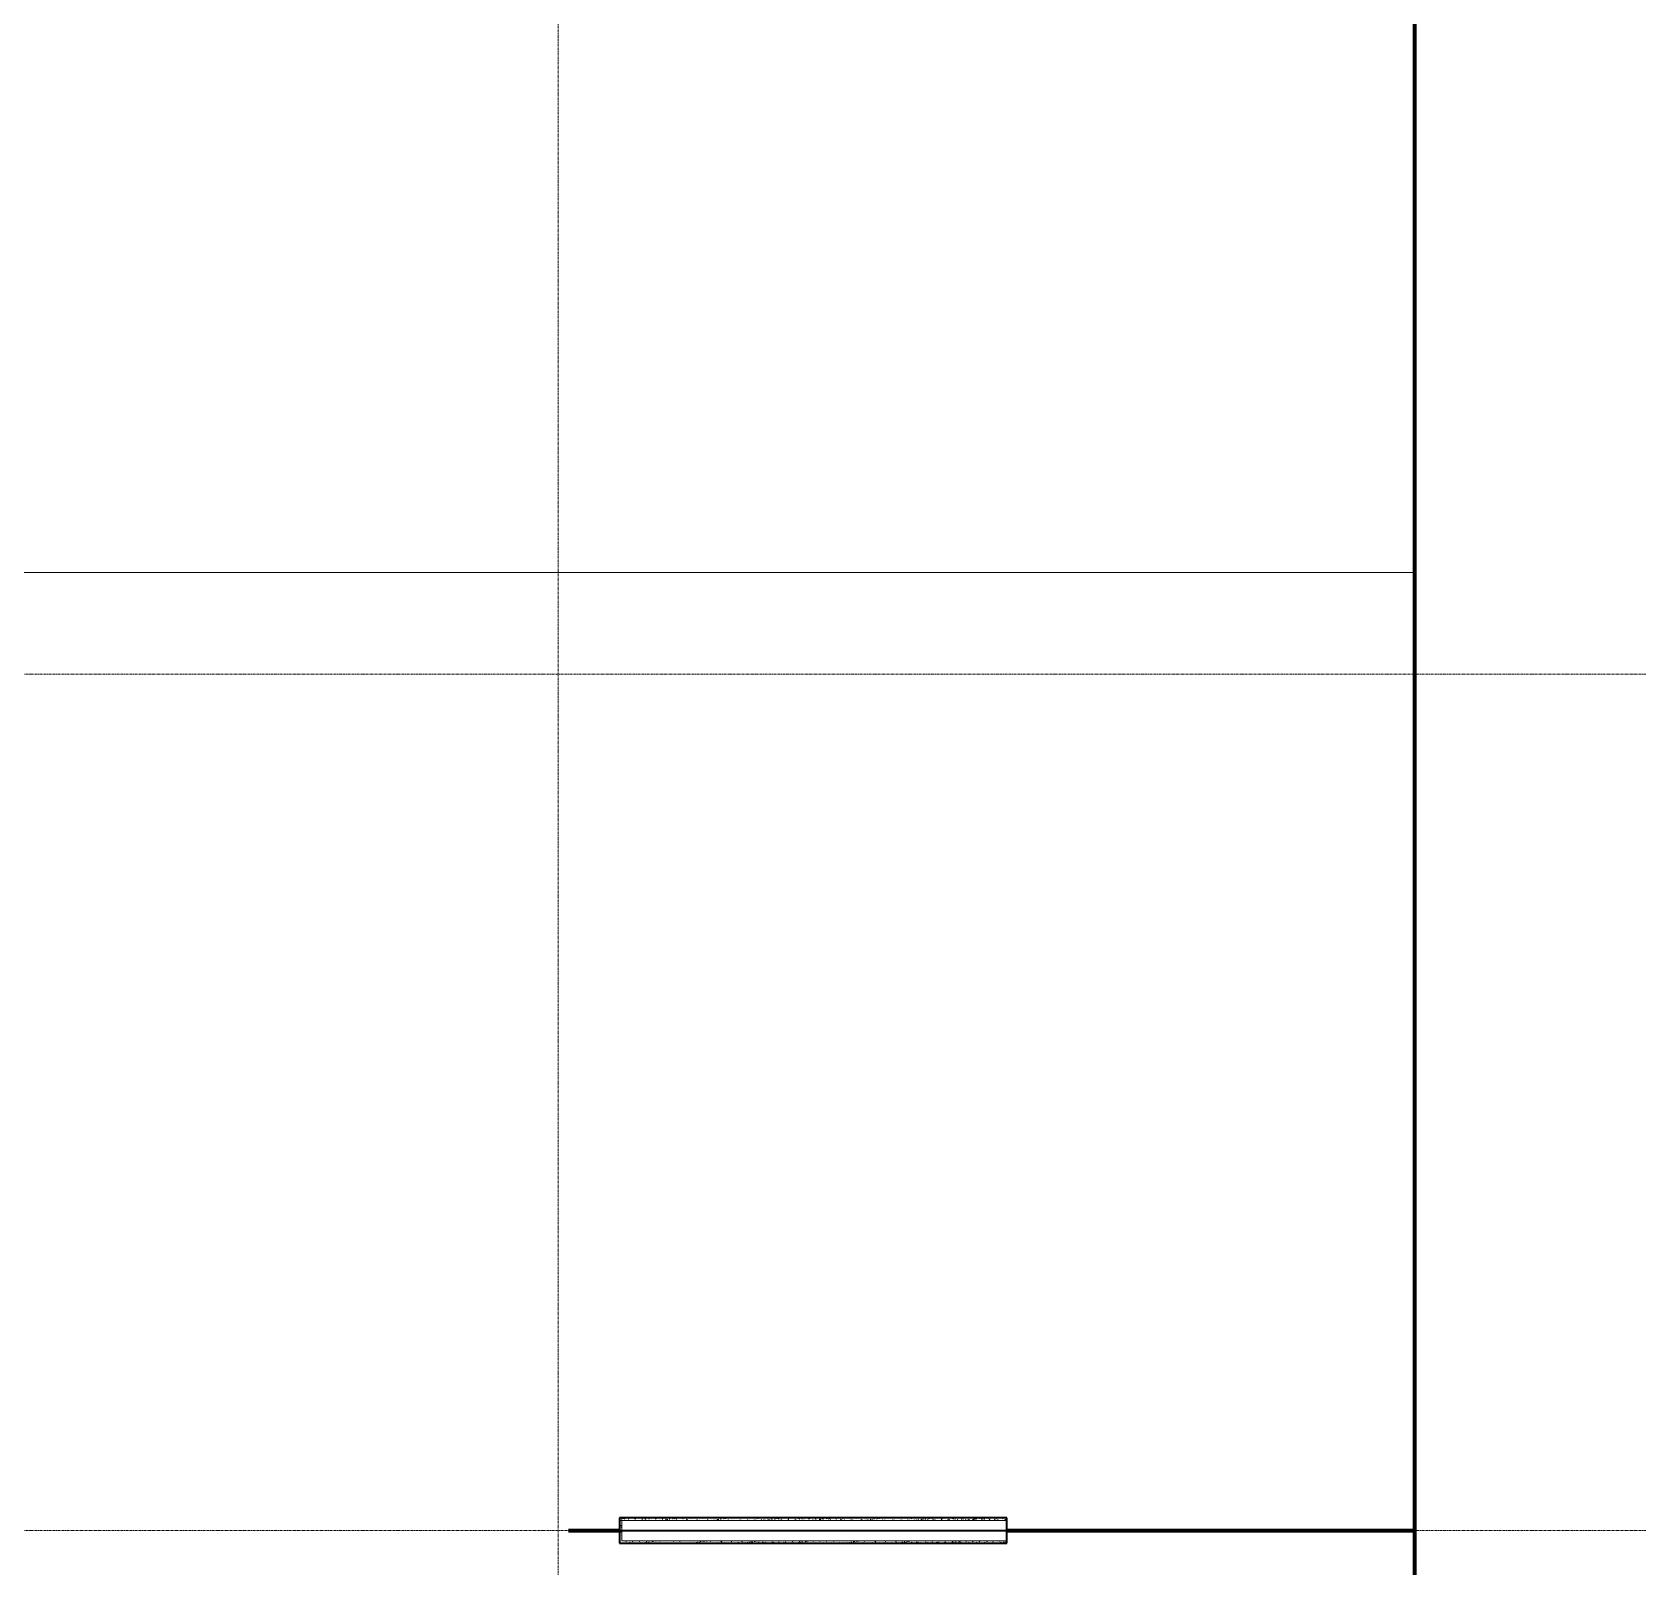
# Model space of a CAD drawing. Header units: millimetres. Extents: x -4948 to 42228, y -4856 to 69378.
# Drawn here: x 2928 to 10805, y 50314 to 57842 of the extents above; entities that cross this region are included whole.
import ezdxf

# ---------------------------------------------------------------- set-up
doc = ezdxf.new("R2010")
doc.units = ezdxf.units.MM
for name, pattern in [('Линия сетки', [22.225, 12.7, -3.175, 3.175, -3.175]), ('ххх_Штрих_ш3п3', [6, 3, -3]), ('Штрих 2 х 1 мм', [3, 2, -1]), ('Штрих 3 х 1_5 мм', [4.5, 3, -1.5])]:
    doc.linetypes.add(name, pattern=pattern)
for name, color, linetype, lineweight in [('A-AREA', 32, 'Continuous', 9), ('A-DETL', 90, 'Continuous', 9), ('A-WALL', 113, 'Continuous', 13), ('A-WALL-PATT', 111, 'Continuous', 13), ('I-WALL', 2, 'Continuous', 13), ('S-GRID', 1, 'Continuous', 30)]:
    doc.layers.add(name, color=color, linetype=linetype, lineweight=lineweight)

# ---------------------------------------------------------------- blocks, each defined once
blk = doc.blocks.new('27ELB-RD-AR-0000-BIM_rvt-1-1 этаж отм_ _0_000 лотки')
at = {"layer": 'A-AREA', "color": 252, "linetype": 'Штрих 3 х 1_5 мм', "lineweight": 70}
for p, q in [((9708.9, 63692.6), (9708.9, 28142.1)), ((5558.9, 50492.1), (5808.9, 50492.1)), ((7708.9, 50492.1), (9708.9, 50492.1))]:
    blk.add_line(p, q, dxfattribs=at)
at = {"layer": 'A-DETL', "color": 252, "linetype": 'ххх_Штрих_ш3п3', "lineweight": 18}
blk.add_line((9708.9, 63692.6), (9708.9, 50492.1), dxfattribs=at)
at = {"layer": 'A-DETL', "color": 252, "linetype": 'Штрих 2 х 1 мм'}
blk.add_line((9708.9, 55192.1), (-866.3, 55192.1), dxfattribs=at)
at = {"layer": 'A-DETL', "color": 252, "lineweight": 35}
blk.add_line((5808.9, 50492.1), (9708.9, 50492.1), dxfattribs=at)
at = {"layer": 'A-WALL', "color": 252, "lineweight": 9}
for p, q in [((5808.9, 50542.1), (5821.4, 50542.1)), ((5808.9, 50542.1), (5821.4, 50542.1)), ((5821.4, 50542.1), (7708.9, 50542.1)), ((5821.4, 50542.1), (5821.4, 50442.1)), ((5821.4, 50442.1), (7708.9, 50442.1))]:
    blk.add_line(p, q, dxfattribs=at)
at = {"layer": 'A-WALL-PATT', "color": 252, "linetype": 'Continuous', "lineweight": 9}
for p, q in [((5810.2, 50539.4), (5813, 50537.6)), ((5814, 50516.4), (5817.3, 50516.8)), ((5815.1, 50511), (5817.9, 50509.2)), ((5818.7, 50549.9), (5822, 50550.3)), ((5818.8, 50517.8), (5821.2, 50515.7)), ((5819.1, 50545.7), (5821.8, 50547.7)), ((5819.9, 50521.2), (5821.4, 50522.3)), ((5820.4, 50507.6), (5821.4, 50507)), ((5820.7, 50496.7), (5821.4, 50497.2)), ((5821.2, 50515.7), (5821.2, 50515.7)), ((5821.2, 50515.7), (5821.4, 50515.5)), ((5826.1, 50550.8), (5829.4, 50551.3)), ((5831, 50552.8), (5833.3, 50550.7)), ((5833.3, 50550.7), (5833.3, 50550.7)), ((5833.3, 50550.7), (5835.8, 50548.4)), ((5836.4, 50552.2), (5839.8, 50552.6)), ((5844.4, 50542.9), (5845.6, 50542.1)), ((5852.9, 50554.4), (5854.6, 50554.6)), ((5853.4, 50546.9), (5856.1, 50549)), ((5882.5, 50551.7), (5885, 50549.4)), ((5883.9, 50543), (5885.3, 50542.1)), ((5886.7, 50547.3), (5889.3, 50549.4)), ((5919.1, 50547.2), (5921.8, 50549.2)), ((5923.5, 50543.1), (5925, 50542.1)), ((5933.4, 50551.2), (5935.7, 50549.1)), ((5935.7, 50549.1), (5935.7, 50549.1)), ((5935.7, 50549.1), (5938.2, 50546.8)), ((5953.4, 50548.4), (5956.1, 50550.5)), ((5963, 50543.1), (5964.6, 50542.1)), ((5984.9, 50550.1), (5987.4, 50547.9)), ((5986.7, 50548.8), (5989.3, 50550.9)), ((6002.6, 50543.2), (6004.3, 50542.1)), ((6009.4, 50542.1), (6012.1, 50542.4)), ((6019.1, 50543.4), (6022.4, 50543.8)), ((6019.2, 50548.7), (6021.8, 50550.7)), ((6035.5, 50545.5), (6038.8, 50546)), ((6035.7, 50549.7), (6038.1, 50547.5)), ((6038.1, 50547.5), (6038.1, 50547.5)), ((6038.1, 50547.5), (6040.6, 50545.3)), ((6042.1, 50543.3), (6044, 50542.1)), ((6042.9, 50546.5), (6046.2, 50546.9)), ((6053.2, 50547.9), (6056.6, 50548.3)), ((6053.5, 50549.9), (6056.1, 50552)), ((6069.7, 50550), (6073, 50550.5)), ((6077.1, 50551), (6080.4, 50551.4)), ((6081.7, 50543.3), (6083.6, 50542.1)), ((6086.7, 50550.3), (6089.4, 50552.4)), ((6087.3, 50548.6), (6089.8, 50546.3)), ((6087.4, 50552.4), (6090.8, 50552.8)), ((6103.9, 50554.5), (6104.4, 50554.6)), ((6119.2, 50550.2), (6121.9, 50552.2)), ((6121.2, 50543.4), (6123.3, 50542.1)), ((6138.1, 50548.1), (6140.5, 50546)), ((6140.5, 50546), (6140.5, 50546)), ((6140.5, 50546), (6142.9, 50543.7)), ((6153.5, 50551.4), (6156.2, 50553.5)), ((6160.8, 50543.5), (6163, 50542.1)), ((6186.8, 50551.9), (6189.4, 50553.9)), ((6189.7, 50547), (6192.2, 50544.7)), ((6200.3, 50543.6), (6202.6, 50542.1)), ((6219.2, 50551.7), (6221.9, 50553.7)), ((6239.4, 50542.1), (6239.8, 50542.4)), ((6239.9, 50543.6), (6242.3, 50542.1)), ((6240.5, 50546.6), (6242.9, 50544.4)), ((6242.9, 50544.4), (6242.9, 50544.4)), ((6242.9, 50544.4), (6245.3, 50542.2)), ((6253.5, 50552.9), (6255.7, 50554.6)), ((6259.7, 50542.2), (6263.1, 50542.6)), ((6270.1, 50543.5), (6273.4, 50544)), ((6272.1, 50542.1), (6272.3, 50542.3)), ((6279.4, 50543.7), (6281.9, 50542.1)), ((6282.1, 50554.6), (6283.5, 50553.3)), ((6286.5, 50545.7), (6289.8, 50546.1)), ((6286.8, 50553.4), (6288.4, 50554.6)), ((6292.1, 50545.4), (6294.6, 50543.2)), ((6293.9, 50546.7), (6297.2, 50547.1)), ((6304.3, 50548), (6307.6, 50548.5)), ((6304.8, 50542.1), (6306.6, 50543.5)), ((6319, 50543.8), (6321.6, 50542.1)), ((6319.3, 50553.2), (6321.1, 50554.6)), ((6320.7, 50550.2), (6324, 50550.6)), ((6328.1, 50551.2), (6331.4, 50551.6)), ((6332.4, 50554.6), (6332.7, 50554.3)), ((6337.5, 50542.1), (6339.9, 50543.9)), ((6338.4, 50552.5), (6341.8, 50553)), ((6342.9, 50545), (6345.2, 50542.9)), ((6345.2, 50542.9), (6345.2, 50542.9)), ((6345.2, 50542.9), (6346.1, 50542.1)), ((6353.6, 50554.4), (6353.8, 50554.6)), ((6358.5, 50543.9), (6361.3, 50542.1)), ((6370.2, 50542.1), (6372.4, 50543.8)), ((6382.8, 50554.6), (6383.4, 50554)), ((6383.4, 50554), (6383.4, 50554)), ((6383.4, 50554), (6385.9, 50551.7)), ((6394.5, 50543.9), (6396.4, 50542.1)), ((6398.1, 50543.9), (6400.9, 50542.1)), ((6404, 50543), (6406.7, 50545)), ((6433.1, 50554.6), (6435.1, 50552.8)), ((6437.2, 50543.4), (6439.9, 50545.4)), ((6437.6, 50544), (6440.4, 50542.2)), ((6445.3, 50543.4), (6446.8, 50542.1)), ((6469.7, 50543.2), (6472.4, 50545.3)), ((6477.2, 50544.1), (6480, 50542.3)), ((6483.5, 50554.6), (6485.8, 50552.4)), ((6485.8, 50552.4), (6485.8, 50552.4)), ((6485.8, 50552.4), (6488.3, 50550.2)), ((6496.9, 50542.3), (6497.1, 50542.1)), ((6504, 50544.5), (6506.7, 50546.5)), ((6510.7, 50542.3), (6514.1, 50542.8)), ((6516.7, 50544.1), (6519.5, 50542.3)), ((6521.1, 50543.7), (6524.4, 50544.1)), ((6535, 50553.5), (6537.5, 50551.2)), ((6537.3, 50544.9), (6539.9, 50546.9)), ((6537.5, 50545.9), (6540.8, 50546.3)), ((6544.9, 50546.8), (6548.3, 50547.3)), ((6555.3, 50548.2), (6558.6, 50548.6)), ((6556.3, 50544.2), (6559.1, 50542.4)), ((6569.8, 50544.7), (6572.4, 50546.8)), ((6571.7, 50550.4), (6575, 50550.8)), ((6579.1, 50551.3), (6582.4, 50551.8)), ((6585.9, 50553), (6588.2, 50550.9)), ((6588.2, 50550.9), (6588.2, 50550.9)), ((6588.2, 50550.9), (6590.7, 50548.6)), ((6589.4, 50552.7), (6592.8, 50553.1)), ((6595.8, 50544.3), (6598.6, 50542.5)), ((6604.1, 50546), (6606.7, 50548)), ((6635.4, 50544.4), (6638.2, 50542.6)), ((6637.3, 50546.4), (6640, 50548.4)), ((6637.4, 50551.9), (6639.9, 50549.6)), ((6669.8, 50546.2), (6672.5, 50548.3)), ((6674.9, 50544.4), (6677.7, 50542.6)), ((6688.2, 50551.5), (6690.6, 50549.3)), ((6690.6, 50549.3), (6690.6, 50549.3)), ((6690.6, 50549.3), (6693.1, 50547.1)), ((6704.1, 50547.5), (6706.8, 50549.5)), ((6714.5, 50544.5), (6717.3, 50542.7)), ((6737.3, 50547.9), (6740, 50549.9)), ((6739.8, 50550.4), (6742.3, 50548.1)), ((6754, 50544.6), (6756.8, 50542.8)), ((6761.7, 50542.5), (6765.1, 50542.9)), ((6769.8, 50547.7), (6772.5, 50549.8)), ((6772.1, 50543.9), (6775.4, 50544.3)), ((6788.5, 50546), (6791.9, 50546.5)), ((6790.6, 50549.9), (6793, 50547.8)), ((6793, 50547.8), (6793, 50547.8)), ((6793, 50547.8), (6795.4, 50545.5)), ((6793.6, 50544.6), (6796.4, 50542.8)), ((6795.9, 50547), (6799.3, 50547.4)), ((6804.1, 50549), (6806.8, 50551)), ((6806.3, 50548.4), (6809.6, 50548.8)), ((6822.7, 50550.5), (6826, 50551)), ((6830.1, 50551.5), (6833.4, 50551.9)), ((6833.1, 50544.7), (6835.9, 50542.9)), ((6837.4, 50549.4), (6840, 50551.4)), ((6840.4, 50552.9), (6843.8, 50553.3)), ((6842.2, 50548.8), (6844.7, 50546.5)), ((6869.9, 50549.2), (6872.5, 50551.3)), ((6872.7, 50544.8), (6875.5, 50543)), ((6893, 50548.4), (6895.4, 50546.2)), ((6895.4, 50546.2), (6895.4, 50546.2)), ((6895.4, 50546.2), (6897.8, 50543.9)), ((6904.2, 50550.5), (6906.8, 50552.5)), ((6912.2, 50544.9), (6915, 50543.1)), ((6937.4, 50550.9), (6940.1, 50552.9)), ((6944.6, 50547.2), (6947.1, 50545)), ((6951.8, 50544.9), (6954.6, 50543.1)), ((6969.9, 50550.7), (6972.6, 50552.8)), ((6991.3, 50545), (6994.1, 50543.2)), ((6995.4, 50546.8), (6997.7, 50544.7)), ((6997.7, 50544.7), (6997.7, 50544.7)), ((6997.7, 50544.7), (7000.2, 50542.4)), ((7004.2, 50552), (7006.9, 50554)), ((7008.5, 50542.1), (7008.7, 50542.1)), ((7012.8, 50542.7), (7016.1, 50543.1)), ((7023.1, 50544), (7026.4, 50544.5)), ((7030.9, 50545.1), (7033.7, 50543.3)), ((7037.2, 50554.6), (7038.4, 50553.5)), ((7037.4, 50552.4), (7040.1, 50554.4)), ((7039.5, 50546.2), (7042.9, 50546.6)), ((7046.9, 50547.2), (7050.3, 50547.6)), ((7047, 50545.7), (7049.4, 50543.4)), ((7056.7, 50542.1), (7057.3, 50542.5)), ((7057.3, 50548.5), (7060.6, 50549)), ((7069.9, 50552.3), (7072.6, 50554.3)), ((7070.4, 50545.2), (7073.2, 50543.4)), ((7073.7, 50550.7), (7077.1, 50551.1)), ((7081.1, 50551.7), (7084.4, 50552.1)), ((7087.6, 50554.6), (7087.6, 50554.6)), ((7089.4, 50542.1), (7090.5, 50543)), ((7091.4, 50553), (7094.8, 50553.5)), ((7097.8, 50545.2), (7100.1, 50543.1)), ((7100.1, 50543.1), (7100.1, 50543.1)), ((7100.1, 50543.1), (7101.2, 50542.1)), ((7104.2, 50553.5), (7105.7, 50554.6)), ((7110, 50545.2), (7112.8, 50543.4)), ((7122.1, 50542.1), (7123, 50542.8)), ((7137.5, 50553.9), (7138.4, 50554.6)), ((7137.9, 50554.6), (7138.3, 50554.2)), ((7138.3, 50554.2), (7138.3, 50554.2)), ((7138.3, 50554.2), (7140.8, 50552)), ((7149.4, 50544.1), (7151.6, 50542.1)), ((7149.5, 50545.3), (7152.3, 50543.5)), ((7154.8, 50542.1), (7157.3, 50544)), ((7170, 50553.8), (7171.1, 50554.6)), ((7187.9, 50542.4), (7190.5, 50544.5)), ((7188.3, 50554.6), (7190, 50553)), ((7189.1, 50545.4), (7191.9, 50543.6)), ((7200.2, 50543.7), (7201.9, 50542.1)), ((7220.4, 50542.3), (7223, 50544.3)), ((7228.6, 50545.4), (7231.4, 50543.6)), ((7238.6, 50554.6), (7240.7, 50552.7)), ((7240.7, 50552.7), (7240.7, 50552.7)), ((7240.7, 50552.7), (7243.2, 50550.4)), ((7251.7, 50542.6), (7252.2, 50542.1)), ((7254.7, 50543.5), (7257.3, 50545.5)), ((7258.3, 50542.1), (7259.7, 50542.3)), ((7263.8, 50542.8), (7267.1, 50543.3)), ((7268.2, 50545.5), (7271, 50543.7)), ((7273.5, 50542.1), (7273.5, 50542.1)), ((7274.1, 50544.2), (7277.4, 50544.6)), ((7287.9, 50543.9), (7290.6, 50546)), ((7289.9, 50553.7), (7292.4, 50551.4)), ((7290.6, 50546.3), (7293.9, 50546.8)), ((7297.9, 50547.3), (7301.3, 50547.8)), ((7302.6, 50542.1), (7302.6, 50542.1)), ((7307.7, 50545.6), (7310.5, 50543.8)), ((7308.3, 50548.7), (7311.6, 50549.1)), ((7313.1, 50542.2), (7313.2, 50542.1)), ((7320.4, 50543.8), (7323.1, 50545.8)), ((7324.7, 50550.8), (7328.1, 50551.3)), ((7332.1, 50551.8), (7335.5, 50552.3)), ((7340.7, 50553.3), (7343.1, 50551.1)), ((7342.5, 50553.2), (7345.8, 50553.6)), ((7343.1, 50551.1), (7343.1, 50551.1)), ((7343.1, 50551.1), (7345.5, 50548.9)), ((7347.3, 50545.7), (7350.1, 50543.9)), ((7352.6, 50542.2), (7352.8, 50542.1)), ((7354.7, 50545), (7357.4, 50547.1)), ((7386.8, 50545.7), (7389.6, 50543.9)), ((7388, 50545.4), (7390.6, 50547.5)), ((7392.2, 50542.3), (7392.5, 50542.1)), ((7392.3, 50552.1), (7394.8, 50549.9)), ((7420.4, 50545.3), (7423.1, 50547.3)), ((7426.4, 50545.8), (7429.2, 50544)), ((7431.7, 50542.4), (7432.2, 50542.1)), ((7443.1, 50551.7), (7445.5, 50549.6)), ((7445.5, 50549.6), (7445.5, 50549.6)), ((7445.5, 50549.6), (7447.9, 50547.3)), ((7454.7, 50546.5), (7457.4, 50548.6)), ((7465.9, 50545.9), (7468.7, 50544.1)), ((7471.3, 50542.5), (7471.8, 50542.1)), ((7488, 50546.9), (7490.6, 50549)), ((7494.7, 50550.6), (7497.2, 50548.3)), ((7505.5, 50545.9), (7508.3, 50544.1)), ((7508, 50542.1), (7510.7, 50542.4)), ((7510.8, 50542.5), (7511.5, 50542.1)), ((7514.8, 50543), (7518.1, 50543.4)), ((7520.5, 50546.8), (7523.1, 50548.8)), ((7525.1, 50544.3), (7528.4, 50544.8)), ((7541.6, 50546.5), (7544.9, 50546.9)), ((7545, 50546), (7547.8, 50544.2)), ((7545.5, 50550.2), (7547.8, 50548)), ((7547.8, 50548), (7547.8, 50548)), ((7547.8, 50548), (7550.3, 50545.7)), ((7548.9, 50547.5), (7552.3, 50547.9)), ((7550.4, 50542.6), (7551.2, 50542.1)), ((7554.8, 50548), (7557.4, 50550.1)), ((7559.3, 50548.8), (7562.6, 50549.3)), ((7575.8, 50551), (7579.1, 50551.5)), ((7583.1, 50552), (7586.5, 50552.4)), ((7584.6, 50546.1), (7587.4, 50544.3)), ((7588, 50548.4), (7590.7, 50550.5)), ((7589.9, 50542.7), (7590.8, 50542.1)), ((7593.5, 50553.3), (7596.8, 50553.8)), ((7597.1, 50549), (7599.5, 50546.8)), ((7620.5, 50548.3), (7623.2, 50550.3)), ((7624.1, 50546.2), (7626.9, 50544.4)), ((7629.5, 50542.8), (7630.5, 50542.1)), ((7647.9, 50548.6), (7650.2, 50546.4)), ((7650.2, 50546.4), (7650.2, 50546.4)), ((7650.2, 50546.4), (7652.7, 50544.2)), ((7654.8, 50549.5), (7657.5, 50551.6)), ((7663.7, 50546.2), (7666.5, 50544.4)), ((7669, 50542.8), (7670.2, 50542.1)), ((7688.1, 50550), (7690.7, 50552)), ((7699.5, 50547.5), (7701.9, 50545.2)), ((7703.2, 50546.3), (7706, 50544.5)), ((7708.6, 50542.9), (7708.9, 50542.7)), ((5808.9, 50482.8), (5811.2, 50483.1)), ((5808.9, 50480.8), (5809, 50480.7)), ((5808.9, 50437.5), (5809.7, 50438.1)), ((5808.9, 50434.7), (5810.4, 50433.3)), ((5809, 50480.7), (5809, 50480.7)), ((5809, 50480.7), (5811.5, 50478.4)), ((5810.4, 50463.5), (5813.2, 50461.7)), ((5815.3, 50483.7), (5818.7, 50484.1)), ((5819.6, 50451.3), (5821.4, 50451.6)), ((5820.1, 50470.5), (5821.4, 50469.3)), ((5820.7, 50431.7), (5823.5, 50429.9)), ((5840.2, 50436.5), (5842.9, 50438.5)), ((5858.7, 50435.1), (5861.1, 50432.9)), ((5860.2, 50431.7), (5863, 50429.9)), ((5861.1, 50432.9), (5861.1, 50432.9)), ((5861.1, 50432.9), (5863.6, 50430.7)), ((5872.7, 50436.3), (5875.4, 50438.4)), ((5899.8, 50431.8), (5902.6, 50430)), ((5901.4, 50442.1), (5901.7, 50441.8)), ((5907, 50437.5), (5909.7, 50439.6)), ((5907.1, 50430), (5910.4, 50430.4)), ((5910.3, 50434), (5912.8, 50431.7)), ((5917.4, 50431.3), (5920.8, 50431.8)), ((5933.9, 50433.5), (5937.2, 50433.9)), ((5939.3, 50431.9), (5942.1, 50430.1)), ((5940.3, 50438), (5942.9, 50440)), ((5941.3, 50434.5), (5944.6, 50434.9)), ((5951.6, 50435.8), (5955, 50436.3)), ((5961.1, 50433.5), (5963.5, 50431.4)), ((5963.5, 50431.4), (5963.5, 50431.4)), ((5963.5, 50431.4), (5965.4, 50429.6)), ((5968.1, 50438), (5971.4, 50438.4)), ((5972.8, 50437.8), (5975.4, 50439.9)), ((5975.5, 50439), (5978.8, 50439.4)), ((5978.9, 50432), (5981.7, 50430.2)), ((5985.8, 50440.3), (5989.1, 50440.8)), ((6002.1, 50442.1), (6004.1, 50440.3)), ((6007.1, 50439.1), (6009.7, 50441.1)), ((6012.7, 50432.4), (6015.2, 50430.1)), ((6018.4, 50432), (6021.2, 50430.2)), ((6040.3, 50439.5), (6043, 50441.5)), ((6052.5, 50442.1), (6053.3, 50441.3)), ((6058, 50432.1), (6060.8, 50430.3)), ((6060.1, 50429.6), (6060.1, 50429.6)), ((6063.5, 50432), (6065.9, 50429.8)), ((6065.9, 50429.8), (6065.9, 50429.8)), ((6065.9, 50429.8), (6066.1, 50429.6)), ((6072.8, 50439.3), (6075.4, 50441.4)), ((6092.8, 50429.6), (6093.4, 50430)), ((6097.5, 50432.2), (6100.3, 50430.4)), ((6102.8, 50442.1), (6104, 50441)), ((6104, 50441), (6104, 50441)), ((6104, 50441), (6106.5, 50438.7)), ((6107.1, 50440.6), (6109.1, 50442.1)), ((6115.1, 50430.9), (6116.4, 50429.6)), ((6125.5, 50429.6), (6125.9, 50429.9)), ((6137.1, 50432.2), (6139.9, 50430.4)), ((6140.3, 50441), (6141.8, 50442.1)), ((6153.3, 50442), (6155.7, 50439.7)), ((6154, 50429.6), (6154, 50429.6)), ((6158.1, 50430.1), (6161.5, 50430.6)), ((6158.2, 50429.6), (6160.2, 50431.1)), ((6165.9, 50430.4), (6166.8, 50429.6)), ((6168.5, 50431.5), (6171.8, 50431.9)), ((6172.8, 50440.8), (6174.5, 50442.1)), ((6176.6, 50432.3), (6179.4, 50430.5)), ((6184.9, 50433.7), (6188.2, 50434.1)), ((6190.9, 50429.6), (6193.4, 50431.5)), ((6192.3, 50434.6), (6195.6, 50435.1)), ((6202.6, 50436), (6206, 50436.4)), ((6204.1, 50441.6), (6206.4, 50439.4)), ((6206.4, 50439.4), (6206.4, 50439.4)), ((6206.4, 50439.4), (6208.9, 50437.2)), ((6207.1, 50442.1), (6207.2, 50442.1)), ((6216.2, 50432.4), (6219, 50430.6)), ((6219.1, 50438.2), (6222.4, 50438.6)), ((6223.6, 50429.6), (6225.9, 50431.4)), ((6226.5, 50439.1), (6229.8, 50439.6)), ((6236.8, 50440.5), (6240.1, 50440.9)), ((6255.6, 50440.4), (6258.1, 50438.2)), ((6255.7, 50432.5), (6258.5, 50430.7)), ((6257.5, 50430.6), (6260.2, 50432.6)), ((6290.8, 50431), (6293.4, 50433)), ((6295.3, 50432.5), (6298.1, 50430.7)), ((6306.5, 50440), (6308.8, 50437.9)), ((6308.8, 50437.9), (6308.8, 50437.9)), ((6308.8, 50437.9), (6311.3, 50435.6)), ((6323.3, 50430.8), (6325.9, 50432.9)), ((6334.8, 50432.6), (6337.6, 50430.8)), ((6357.6, 50432.1), (6360.2, 50434.1)), ((6358, 50438.9), (6360.5, 50436.6)), ((6374.4, 50432.7), (6377.2, 50430.9)), ((6390.8, 50432.5), (6393.5, 50434.5)), ((6403.7, 50429.6), (6405, 50429.8)), ((6408.8, 50438.4), (6411.2, 50436.3)), ((6409.1, 50430.3), (6412.5, 50430.7)), ((6411.2, 50436.3), (6411.2, 50436.3)), ((6411.2, 50436.3), (6413.7, 50434)), ((6413.9, 50432.7), (6416.7, 50430.9)), ((6419.5, 50431.7), (6422.8, 50432.1)), ((6423.3, 50432.4), (6426, 50434.4)), ((6435.9, 50433.8), (6439.2, 50434.3)), ((6443.3, 50434.8), (6446.6, 50435.2)), ((6453.5, 50432.8), (6456.3, 50431)), ((6453.6, 50436.2), (6457, 50436.6)), ((6457.6, 50433.6), (6460.3, 50435.6)), ((6460.4, 50437.3), (6462.9, 50435.1)), ((6470.1, 50438.3), (6473.4, 50438.8)), ((6477.5, 50439.3), (6480.8, 50439.7)), ((6487.8, 50440.7), (6491.2, 50441.1)), ((6490.9, 50434), (6493.5, 50436.1)), ((6493, 50432.9), (6495.8, 50431.1)), ((6511.2, 50436.9), (6513.6, 50434.7)), ((6513.6, 50434.7), (6513.6, 50434.7)), ((6513.6, 50434.7), (6516, 50432.5)), ((6523.3, 50433.9), (6526, 50435.9)), ((6532.6, 50433), (6535.4, 50431.2)), ((6557.6, 50435.1), (6560.3, 50437.1)), ((6562.8, 50435.8), (6565.3, 50433.5)), ((6572.1, 50433), (6574.9, 50431.2)), ((6590.9, 50435.5), (6593.5, 50437.6)), ((6611.7, 50433.1), (6614.5, 50431.3)), ((6613.6, 50435.3), (6616, 50433.2)), ((6616, 50433.2), (6616, 50433.2)), ((6616, 50433.2), (6618.4, 50430.9)), ((6623.4, 50435.4), (6626, 50437.4)), ((6651.2, 50433.2), (6654, 50431.4)), ((6653.5, 50429.6), (6656.1, 50429.9)), ((6656.6, 50442.1), (6656.6, 50442.1)), ((6657.7, 50436.6), (6660.3, 50438.6)), ((6660.1, 50430.5), (6663.5, 50430.9)), ((6665.2, 50434.2), (6667.7, 50431.9)), ((6670.5, 50431.8), (6673.8, 50432.3)), ((6686.9, 50434), (6690.2, 50434.4)), ((6690.8, 50433.3), (6693.6, 50431.5)), ((6690.9, 50437), (6693.6, 50439.1)), ((6694.3, 50435), (6697.6, 50435.4)), ((6704.6, 50436.3), (6708, 50436.8)), ((6716, 50433.8), (6718.3, 50431.6)), ((6718.3, 50431.6), (6718.3, 50431.6)), ((6718.3, 50431.6), (6720.6, 50429.6)), ((6721.1, 50438.5), (6724.4, 50438.9)), ((6723.4, 50436.9), (6726.1, 50438.9)), ((6728.5, 50439.5), (6731.8, 50439.9)), ((6730.3, 50433.3), (6733.1, 50431.5)), ((6738.8, 50440.8), (6742.2, 50441.3)), ((6757.3, 50442.1), (6759, 50440.5)), ((6757.7, 50438.1), (6760.4, 50440.1)), ((6767.6, 50432.6), (6770, 50430.4)), ((6769.9, 50433.4), (6772.7, 50431.6)), ((6791, 50438.5), (6793.6, 50440.6)), ((6807.6, 50442.1), (6808.2, 50441.5)), ((6809.4, 50433.5), (6812.2, 50431.7)), ((6818.4, 50432.2), (6820.7, 50430.1)), ((6820.7, 50430.1), (6820.7, 50430.1)), ((6820.7, 50430.1), (6821.2, 50429.6)), ((6823.4, 50438.4), (6826.1, 50440.4)), ((6849, 50433.5), (6851.8, 50431.7)), ((6857.7, 50439.6), (6860.4, 50441.6)), ((6857.9, 50442.1), (6858.9, 50441.2)), ((6858.9, 50441.2), (6858.9, 50441.2)), ((6858.9, 50441.2), (6861.4, 50438.9)), ((6870, 50431.1), (6871.6, 50429.6)), ((6888.5, 50433.6), (6891.3, 50431.8)), ((6891, 50440), (6893.6, 50442.1)), ((6903.7, 50429.7), (6907.1, 50430.1)), ((6908.3, 50442.1), (6910.6, 50440)), ((6910.1, 50429.6), (6910.8, 50430.2)), ((6911.1, 50430.6), (6914.5, 50431.1)), ((6920.8, 50430.7), (6921.9, 50429.6)), ((6921.5, 50432), (6924.8, 50432.4)), ((6923.5, 50439.9), (6926.1, 50441.9)), ((6928.1, 50433.7), (6930.9, 50431.9)), ((6937.9, 50434.2), (6941.3, 50434.6)), ((6942.8, 50429.6), (6944.1, 50430.6)), ((6945.3, 50435.1), (6948.6, 50435.6)), ((6955.6, 50436.5), (6959, 50436.9)), ((6957.8, 50441.1), (6959.1, 50442.1)), ((6959, 50441.8), (6961.3, 50439.7)), ((6961.3, 50439.7), (6961.3, 50439.7)), ((6961.3, 50439.7), (6963.8, 50437.4)), ((6967.6, 50433.8), (6970.4, 50432)), ((6972.1, 50438.7), (6975.4, 50439.1)), ((6975.5, 50429.6), (6976.6, 50430.4)), ((6979.5, 50439.6), (6982.8, 50440.1)), ((6989.8, 50441), (6993.2, 50441.4)), ((6991, 50441.5), (6991.8, 50442.1)), ((7007.2, 50433.8), (7010, 50432)), ((7008.2, 50429.6), (7010.9, 50431.7)), ((7010.5, 50440.7), (7013, 50438.4)), ((7023.5, 50441.4), (7024.4, 50442.1)), ((7041.4, 50430.1), (7044.1, 50432.1)), ((7046.7, 50433.9), (7049.5, 50432.1)), ((7061.3, 50440.2), (7063.7, 50438.1)), ((7063.7, 50438.1), (7063.7, 50438.1)), ((7063.7, 50438.1), (7066.2, 50435.8)), ((7073.9, 50429.9), (7076.6, 50431.9)), ((7086.3, 50434), (7089.1, 50432.2)), ((7108.2, 50431.1), (7110.9, 50433.2)), ((7112.9, 50439.1), (7115.4, 50436.9)), ((7125.8, 50434.1), (7128.6, 50432.2)), ((7141.5, 50431.6), (7144.1, 50433.6)), ((7154.8, 50429.8), (7158.1, 50430.3)), ((7162.1, 50430.8), (7165.5, 50431.2)), ((7163.7, 50438.7), (7166.1, 50436.5)), ((7165.4, 50434.1), (7168.2, 50432.3)), ((7166.1, 50436.5), (7166.1, 50436.5)), ((7166.1, 50436.5), (7168.5, 50434.3)), ((7172.5, 50432.2), (7175.8, 50432.6)), ((7174, 50431.4), (7176.6, 50433.4)), ((7188.9, 50434.3), (7192.3, 50434.8)), ((7196.3, 50435.3), (7199.7, 50435.7)), ((7204.9, 50434.2), (7207.7, 50432.4)), ((7206.7, 50436.7), (7210, 50437.1)), ((7208.3, 50432.6), (7210.9, 50434.7)), ((7215.3, 50437.6), (7217.8, 50435.3)), ((7223.1, 50438.8), (7226.5, 50439.3)), ((7230.5, 50439.8), (7233.8, 50440.2)), ((7240.8, 50441.2), (7244.2, 50441.6)), ((7241.5, 50433.1), (7244.2, 50435.1)), ((7244.5, 50434.3), (7247.3, 50432.5)), ((7266.1, 50437.1), (7268.5, 50435)), ((7268.5, 50435), (7268.5, 50435)), ((7268.5, 50435), (7270.9, 50432.7)), ((7274, 50432.9), (7276.7, 50434.9)), ((7284, 50434.3), (7286.8, 50432.5)), ((7308.3, 50434.1), (7311, 50436.2)), ((7317.7, 50436), (7320.2, 50433.7)), ((7323.6, 50434.4), (7326.4, 50432.6)), ((7341.5, 50434.6), (7344.2, 50436.6)), ((7363.1, 50434.5), (7365.9, 50432.7)), ((7368.5, 50435.6), (7370.8, 50433.4)), ((7370.8, 50433.4), (7370.8, 50433.4)), ((7370.8, 50433.4), (7373.3, 50431.2)), ((7374, 50434.4), (7376.7, 50436.5)), ((7402.7, 50434.6), (7405.5, 50432.8)), ((7405.8, 50430), (7409.1, 50430.4)), ((7408.3, 50435.6), (7411, 50437.7)), ((7413.1, 50431), (7416.5, 50431.4)), ((7420.1, 50434.4), (7422.5, 50432.2)), ((7423.5, 50432.3), (7426.8, 50432.8)), ((7440, 50434.5), (7443.3, 50434.9)), ((7441.6, 50436.1), (7444.2, 50438.1)), ((7442.2, 50434.6), (7445, 50432.8)), ((7447.3, 50435.5), (7450.7, 50435.9)), ((7457.7, 50436.8), (7461, 50437.3)), ((7470.9, 50434), (7473.2, 50431.9)), ((7473.2, 50431.9), (7473.2, 50431.9)), ((7473.2, 50431.9), (7475.7, 50429.6)), ((7474.1, 50439), (7477.5, 50439.4)), ((7474.1, 50435.9), (7476.7, 50438)), ((7481.5, 50440), (7484.8, 50440.4)), ((7481.8, 50434.7), (7484.6, 50432.9)), ((7491.8, 50441.3), (7495.2, 50441.8)), ((7508.4, 50437.2), (7511, 50439.2)), ((7512.4, 50442.1), (7513.9, 50440.7)), ((7521.3, 50434.8), (7524.1, 50433)), ((7522.5, 50432.9), (7524.9, 50430.6)), ((7541.6, 50437.6), (7544.3, 50439.6)), ((7560.9, 50434.8), (7563.7, 50433)), ((7562.7, 50442.1), (7563.1, 50441.8)), ((7573.3, 50432.4), (7575.6, 50430.3)), ((7574.1, 50437.4), (7576.8, 50439.5)), ((7575.6, 50430.3), (7575.6, 50430.3)), ((7575.6, 50430.3), (7576.4, 50429.6)), ((7600.4, 50434.9), (7603.2, 50433.1)), ((7608.4, 50438.7), (7611.1, 50440.7)), ((7613.1, 50442.1), (7613.8, 50441.5)), ((7613.8, 50441.5), (7613.8, 50441.5)), ((7613.8, 50441.5), (7616.3, 50439.2)), ((7624.8, 50431.3), (7626.7, 50429.6)), ((7640, 50435), (7642.8, 50433.2)), ((7641.6, 50439.1), (7644.3, 50441.1)), ((7656.8, 50430.2), (7660.1, 50430.6)), ((7663.4, 50442.1), (7665.5, 50440.2)), ((7664.2, 50431.1), (7667.5, 50431.6)), ((7674.1, 50438.9), (7676.8, 50441)), ((7674.5, 50432.5), (7677.8, 50432.9)), ((7675.7, 50430.9), (7677.1, 50429.6)), ((7679.5, 50435.1), (7682.3, 50433.3)), ((7691, 50434.7), (7694.3, 50435.1)), ((7694.7, 50429.6), (7694.7, 50429.6)), ((7698.3, 50435.6), (7701.7, 50436.1)), ((7708.4, 50440.2), (7708.9, 50440.5)), ((7708.7, 50437), (7708.9, 50437))]:
    blk.add_line(p, q, dxfattribs=at)
at = {"layer": 'I-WALL', "color": 252, "lineweight": 35}
for p, q in [((7708.9, 50554.6), (5808.9, 50554.6)), ((5808.9, 50554.6), (5808.9, 50542.1)), ((5808.9, 50542.1), (5808.9, 50442.1)), ((7708.9, 50429.6), (7708.9, 50554.6)), ((5808.9, 50442.1), (5808.9, 50429.6)), ((5808.9, 50429.6), (7708.9, 50429.6))]:
    blk.add_line(p, q, dxfattribs=at)
blk = doc.blocks.new('27ELB-RD-KR2-0000-BIM_rvt-1-1 этаж отм_ _0_000 лотки')
at = {"layer": 'S-GRID', "color": 252, "linetype": 'Линия сетки', "lineweight": 9}
for p, q in [((5508.9, -4856.4), (5508.9, 68377.9)), ((-4948, 54692.1), (41228.1, 54692.1)), ((-4948, 50492.1), (41228.1, 50492.1))]:
    blk.add_line(p, q, dxfattribs=at)

msp = doc.modelspace()

# ---------------------------------------------------------------- block references
at = {"lineweight": 5}
for name in ['27ELB-RD-KR2-0000-BIM_rvt-1-1 этаж отм_ _0_000 лотки', '27ELB-RD-AR-0000-BIM_rvt-1-1 этаж отм_ _0_000 лотки']:
    msp.add_blockref(name, (0, 0), dxfattribs=at)

doc.saveas('drawing.dxf')
